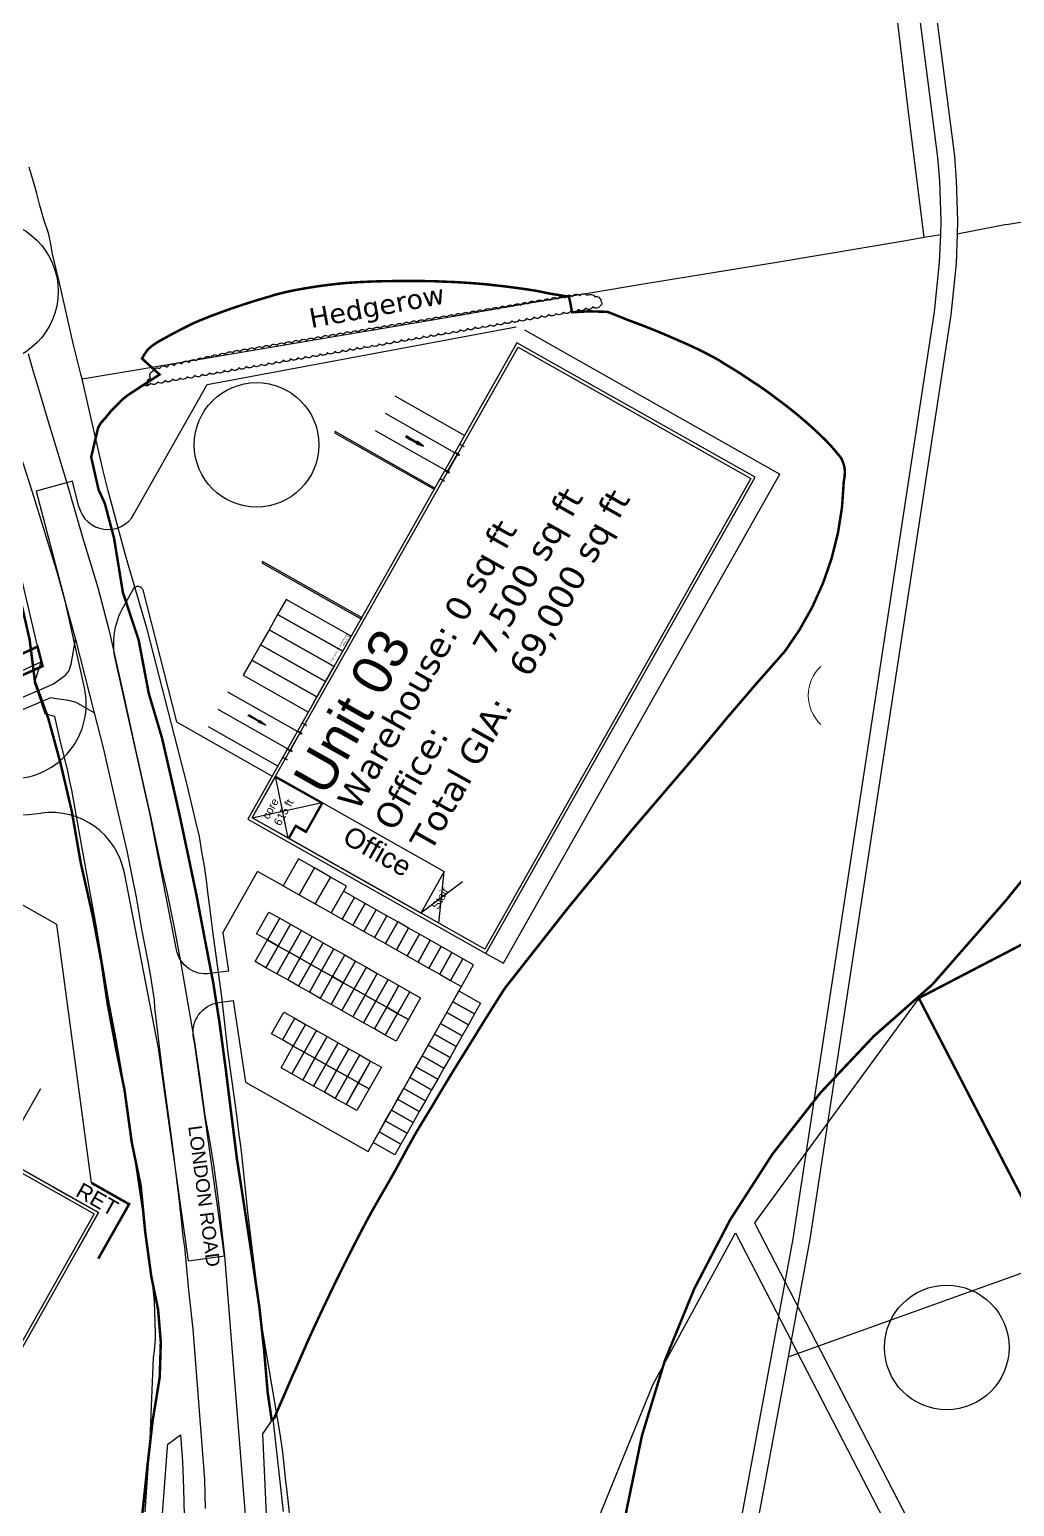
# Model space of a CAD drawing. Header units: millimetres. Extents: x 111502 to 977541, y 8702 to 1044108.
# Drawn here: x 489180 to 489377.7, y 241149.1 to 241445.6 of the extents above; entities that cross this region are included whole.
import ezdxf

# ---------------------------------------------------------------- set-up
doc = ezdxf.new("R2010")
doc.units = ezdxf.units.MM
doc.header["$LTSCALE"] = 0.25
doc.linetypes.add('DASHED2', pattern=[9.525, 6.35, -3.175])
for name, color, linetype in [('E HVSS As Laid HV', 10, 'Continuous'), ('Proposed Employment Area - 11-089-MP013-01a$0$A-Cldg-Panl-P', 7, 'Continuous'), ('Proposed Employment Area - 11-089-MP013-01a$0$A-Door-Extn-P', 7, 'Continuous'), ('Proposed Employment Area - 11-089-MP013-01a$0$DOCK', 7, 'Continuous'), ('Proposed Employment Area - 11-089-MP013-01a$0$LINE50', 7, 'Continuous'), ('Proposed Employment Area - 11-089-MP013-01a$0$STEEL', 7, 'Continuous'), ('X HVSS Site Background', 8, 'Continuous'), ('X HVSS Site Outline', 210, 'Continuous')]:
    doc.layers.add(name, color=color, linetype=linetype)
doc.styles.add('OS Master Map$1$Standard', font='txt')
doc.styles.add('Proposed Employment Area - 11-089-MP013-01a$0$1250T25R', font='arial.ttf', dxfattribs={"height": 3125})
doc.styles.add('Proposed Employment Area - 11-089-MP013-01a$0$1250T35R', font='verdana.ttf', dxfattribs={"height": 4375})
doc.styles.add('Proposed Employment Area - 11-089-MP013-01a$0$1250T50R', font='arial.ttf', dxfattribs={"height": 6250})
doc.styles.add('Proposed Employment Area - 11-089-MP013-01a$0$Standard', font='txt')

# ---------------------------------------------------------------- blocks, each defined once
blk = doc.blocks.new('Proposed Commercial Boundary - 09.02.22')
at = {"layer": 'X HVSS Site Outline', "const_width": 500}
blk.add_lwpolyline([(489177917, 241332336), (489180026, 241323063), (489181090, 241314677), (489183750, 241307341), (489186217, 241298305), (489188470, 241288702), (489190290, 241278228), (489192722, 241267489), (489194458, 241258289), (489195677, 241249996), (489197289, 241241377), (489199052, 241232791), (489200524, 241222156), (489202315, 241213494), (489203221, 241204165), (489204439, 241195278), (489205797, 241188682), (489206349, 241182126), (489206132, 241175014), (489204707, 241166276), (489203656, 241157134), (489202619, 241147378)], dxfattribs=at)
blk.add_lwpolyline([(489384220, 241282744, -0.0576049), (489375952, 241270743), (489361208, 241253874, 0.2099208), (489297996, 241132483)], format="xyb", dxfattribs=at)
blk.add_lwpolyline([(489228594, 241166517), (489229080, 241166750), (489229421, 241167548), (489229840, 241168525), (489230261, 241169500), (489230686, 241170474), (489231108, 241171439), (489231522, 241172392), (489231932, 241173357), (489232351, 241174335), (489232790, 241175352), (489233242, 241176313), (489235337, 241181108), (489235764, 241182097), (489236214, 241183087), (489236656, 241184055), (489237101, 241185022), (489237548, 241185987), (489237997, 241186951), (489238450, 241187915), (489238904, 241188876), (489239144, 241189380), (489239362, 241189839), (489239815, 241190785), (489240266, 241191742), (489240731, 241192709), (489241195, 241193668), (489241661, 241194625), (489242130, 241195581), (489242601, 241196535), (489243075, 241197489), (489243552, 241198441), (489244031, 241199392), (489244513, 241200342), (489244997, 241201290), (489245484, 241202237), (489245973, 241203183), (489246465, 241204127), (489246960, 241205071), (489247457, 241206013), (489247961, 241206962), (489248483, 241207924), (489249016, 241208869), (489249541, 241209795), (489250069, 241210720), (489250599, 241211643), (489251132, 241212565), (489251667, 241213486), (489252188, 241214377), (489253711, 241217096), (489254201, 241218008), (489254707, 241218944), (489254758, 241219039), (489254809, 241219132), (489254860, 241219226), (489254911, 241219320), (489254962, 241219413), (489255013, 241219507), (489255064, 241219600), (489255115, 241219694), (489255166, 241219787), (489255217, 241219881), (489255268, 241219974), (489255319, 241220068), (489255370, 241220161), (489255421, 241220255), (489255472, 241220348), (489255523, 241220442), (489255575, 241220535), (489255626, 241220629), (489255677, 241220722), (489255728, 241220816), (489255780, 241220909), (489255831, 241221002), (489255882, 241221096), (489255934, 241221189), (489255985, 241221282), (489256037, 241221376), (489256088, 241221469), (489256140, 241221562), (489256191, 241221656), (489256243, 241221749), (489256294, 241221842), (489256346, 241221935), (489256397, 241222029), (489256449, 241222122), (489256501, 241222215), (489256552, 241222308), (489256604, 241222401), (489256656, 241222494), (489256708, 241222588), (489256759, 241222681), (489256811, 241222774), (489256863, 241222867), (489256915, 241222960), (489256967, 241223053), (489257019, 241223146), (489257071, 241223239), (489257123, 241223332), (489257175, 241223425), (489257227, 241223518), (489257279, 241223611), (489257331, 241223704), (489257383, 241223797), (489257450, 241223918), (489257525, 241224045), (489257585, 241224144), (489257639, 241224236), (489257694, 241224327), (489257749, 241224419), (489257803, 241224510), (489257858, 241224601), (489257913, 241224693), (489257968, 241224784), (489258023, 241224875), (489258077, 241224967), (489258132, 241225058), (489258187, 241225149), (489258242, 241225240), (489258297, 241225332), (489258352, 241225423), (489258407, 241225514), (489258462, 241225605), (489258517, 241225697), (489258572, 241225788), (489258627, 241225879), (489258682, 241225970), (489258738, 241226061), (489258793, 241226152), (489258848, 241226243), (489258903, 241226334), (489258958, 241226425), (489259014, 241226517), (489259069, 241226608), (489259124, 241226699), (489259180, 241226790), (489259235, 241226881), (489259290, 241226972), (489259346, 241227063), (489259401, 241227154), (489259457, 241227244), (489259512, 241227335), (489259568, 241227426), (489259623, 241227517), (489259679, 241227608), (489259734, 241227699), (489259790, 241227790), (489259845, 241227881), (489259901, 241227971), (489259957, 241228062), (489260012, 241228153), (489260068, 241228244), (489260124, 241228335), (489260180, 241228425), (489260228, 241228504), (489261248, 241230201), (489261295, 241230280), (489261349, 241230371), (489261403, 241230463), (489261457, 241230555), (489261511, 241230647), (489261565, 241230738), (489261620, 241230830), (489261674, 241230922), (489261728, 241231014), (489261782, 241231105), (489261837, 241231197), (489261891, 241231289), (489261945, 241231380), (489262000, 241231472), (489262054, 241231564), (489262109, 241231655), (489262163, 241231747), (489262217, 241231838), (489262272, 241231930), (489262326, 241232021), (489262381, 241232113), (489262435, 241232204), (489262490, 241232296), (489262545, 241232387), (489262599, 241232479), (489262654, 241232570), (489262709, 241232662), (489262763, 241232753), (489262818, 241232845), (489262873, 241232936), (489262928, 241233028), (489262982, 241233119), (489263037, 241233210), (489263092, 241233302), (489263147, 241233393), (489263202, 241233484), (489263257, 241233576), (489263312, 241233667), (489263367, 241233758), (489263422, 241233849), (489263477, 241233941), (489263532, 241234032), (489263587, 241234123), (489263642, 241234214), (489263697, 241234306), (489263752, 241234397), (489263807, 241234488), (489263862, 241234579), (489263918, 241234670), (489263973, 241234761), (489264028, 241234852), (489264083, 241234944), (489264139, 241235035), (489264194, 241235126), (489264249, 241235217), (489264305, 241235308), (489264360, 241235399), (489264416, 241235490), (489264471, 241235581), (489264526, 241235672), (489264582, 241235763), (489264637, 241235854), (489264693, 241235945), (489264749, 241236036), (489264804, 241236126), (489264860, 241236217), (489264915, 241236308), (489264971, 241236399), (489265027, 241236490), (489265082, 241236581), (489265138, 241236672), (489265194, 241236762), (489265250, 241236853), (489265306, 241236944), (489265361, 241237035), (489265417, 241237126), (489265473, 241237216), (489265529, 241237307), (489265585, 241237398), (489265641, 241237488), (489265697, 241237579), (489265753, 241237670), (489265809, 241237760), (489265865, 241237851), (489265921, 241237942), (489265977, 241238032), (489266033, 241238123), (489266089, 241238213), (489266145, 241238304), (489266202, 241238395), (489266258, 241238485), (489266314, 241238576), (489266370, 241238666), (489266427, 241238757), (489266483, 241238847), (489266539, 241238938), (489266596, 241239028), (489266652, 241239118), (489266708, 241239209), (489266765, 241239299), (489266821, 241239390), (489266878, 241239480), (489266934, 241239570), (489266991, 241239661), (489267047, 241239751), (489267104, 241239841), (489267160, 241239932), (489267217, 241240022), (489267271, 241240108), (489267767, 241240905), (489267819, 241240989), (489267874, 241241080), (489267930, 241241170), (489267986, 241241261), (489268042, 241241351), (489268098, 241241442), (489268154, 241241533), (489268210, 241241623), (489268266, 241241714), (489268322, 241241804), (489268378, 241241895), (489268434, 241241985), (489268490, 241242076), (489268546, 241242166), (489268602, 241242257), (489268658, 241242347), (489268714, 241242438), (489268770, 241242528), (489268826, 241242619), (489268882, 241242709), (489268936, 241242795), (489269319, 241243416), (489269371, 241243502), (489269427, 241243593), (489269482, 241243684), (489269538, 241243775), (489269594, 241243866), (489269649, 241243956), (489269705, 241244047), (489269761, 241244138), (489269816, 241244229), (489269872, 241244319), (489269928, 241244410), (489269984, 241244501), (489270039, 241244592), (489270095, 241244682), (489270151, 241244773), (489270207, 241244864), (489270263, 241244954), (489270319, 241245045), (489270375, 241245136), (489270430, 241245226), (489270486, 241245317), (489270542, 241245407), (489270598, 241245498), (489270654, 241245589), (489270710, 241245679), (489270766, 241245770), (489270822, 241245860), (489270879, 241245951), (489270935, 241246041), (489270991, 241246132), (489271047, 241246222), (489271103, 241246313), (489271159, 241246403), (489271215, 241246494), (489271272, 241246584), (489271328, 241246675), (489271384, 241246765), (489271440, 241246855), (489271497, 241246946), (489271553, 241247036), (489271609, 241247127), (489271666, 241247217), (489271722, 241247307), (489271778, 241247398), (489271835, 241247488), (489271891, 241247578), (489271948, 241247669), (489272004, 241247759), (489272061, 241247849), (489272117, 241247940), (489272174, 241248030), (489272230, 241248120), (489272287, 241248210), (489272343, 241248301), (489272400, 241248391), (489272456, 241248481), (489272513, 241248571), (489272570, 241248661), (489272626, 241248752), (489272683, 241248842), (489272740, 241248932), (489272797, 241249022), (489272853, 241249112), (489272910, 241249202), (489272967, 241249293), (489273024, 241249383), (489273080, 241249473), (489273137, 241249563), (489273194, 241249653), (489273251, 241249743), (489273308, 241249833), (489273365, 241249923), (489273422, 241250013), (489273479, 241250103), (489273536, 241250193), (489273593, 241250283), (489273650, 241250373), (489273707, 241250463), (489275368, 241253083, -0.0154674), (489314325, 241300585, -0.0105234), (489331594, 241320760, 0.1559373), (489343423, 241354877), (489343601, 241355922), (489343601, 241355922), (489343626, 241357015), (489343590, 241357364), (489343540, 241357686), (489343442, 241358129), (489343338, 241358492), (489342990, 241359352), (489342898, 241359532), (489342368, 241360188), (489341830, 241360840), (489341285, 241361488), (489340868, 241361975), (489340787, 241362069), (489340255, 241362619), (489339668, 241363211), (489339075, 241363797), (489338476, 241364375), (489337868, 241364949), (489337253, 241365517), (489336632, 241366080), (489336005, 241366636), (489335372, 241367186), (489334733, 241367730), (489334089, 241368268), (489333439, 241368799), (489332783, 241369323), (489332122, 241369842), (489331453, 241370356), (489331146, 241370587), (489330782, 241370860), (489330649, 241370958), (489330425, 241371124), (489330351, 241371178), (489330084, 241371373), (489329374, 241371909), (489328692, 241372420), (489328011, 241372918), (489327335, 241373403), (489326655, 241373871), (489325959, 241374337), (489325238, 241374809), (489324487, 241375302), (489323757, 241375796), (489323051, 241376263), (489322341, 241376722), (489321625, 241377173), (489320905, 241377617), (489320170, 241378059), (489319356, 241378545), (489318628, 241379029), (489317983, 241379408), (489317266, 241379798), (489316516, 241380196), (489315760, 241380587), (489315000, 241380973), (489314238, 241381350), (489313473, 241381718), (489312704, 241382079), (489311931, 241382432), (489311155, 241382777), (489310371, 241383115), (489309984, 241383279), (489309545, 241383466), (489308729, 241383826), (489307937, 241384170), (489307143, 241384509), (489306346, 241384843), (489305547, 241385172), (489304745, 241385496), (489303941, 241385815), (489303135, 241386128), (489302326, 241386437), (489301514, 241386741), (489300685, 241387047), (489299800, 241387377), (489298938, 241387733), (489298131, 241388060), (489297321, 241388382), (489296505, 241388701), (489296395, 241388743), (489296062, 241388870), (489295668, 241388909), (489294864, 241388935), (489293966, 241388962), (489293070, 241388987), (489292294, 241389008), (489288890, 241388824), (489288293, 241391914), (489287804, 241392002), (489286939, 241392152), (489286074, 241392297), (489285193, 241392440), (489284237, 241392598), (489283303, 241392797), (489282450, 241392973), (489281639, 241393131), (489280816, 241393262), (489279946, 241393394), (489279192, 241393505), (489279081, 241393521), (489278206, 241393644), (489277335, 241393762), (489276463, 241393875), (489275590, 241393983), (489274716, 241394086), (489273842, 241394184), (489272933, 241394281), (489272061, 241394389), (489271224, 241394467), (489270350, 241394542), (489269472, 241394612), (489268594, 241394678), (489267715, 241394738), (489266836, 241394794), (489265956, 241394845), (489265076, 241394891), (489264219, 241394931), (489263317, 241394954), (489262390, 241395000), (489261532, 241395038), (489260674, 241395058), (489259792, 241395073), (489258906, 241395083), (489258007, 241395091), (489257111, 241395102), (489256229, 241395107), (489255346, 241395107), (489254463, 241395102), (489253579, 241395091), (489252675, 241395076), (489251778, 241395067), (489250901, 241395049), (489250015, 241395026), (489249130, 241394998), (489248246, 241394965), (489247361, 241394927), (489246473, 241394883), (489246266, 241394872), (489245601, 241394834), (489244702, 241394776), (489243838, 241394724), (489243000, 241394647), (489242124, 241394559), (489241245, 241394464), (489240372, 241394363), (489239502, 241394255), (489238632, 241394138), (489237764, 241394014), (489236897, 241393881), (489236032, 241393741), (489235160, 241393591), (489234286, 241393437), (489233422, 241393278), (489232579, 241393114), (489231753, 241392935), (489230912, 241392737), (489230060, 241392528), (489229248, 241392320), (489229210, 241392310), (489229099, 241392281), (489228272, 241391996), (489227423, 241391760), (489227066, 241391658), (489226587, 241391519), (489225844, 241391298), (489225749, 241391269), (489225199, 241391101), (489225121, 241391076), (489224908, 241391010), (489224647, 241390928), (489224073, 241390744), (489223228, 241390467), (489222574, 241390251), (489222406, 241390197), (489221775, 241389991), (489221147, 241389780), (489220520, 241389565), (489219895, 241389345), (489219271, 241389121), (489218644, 241388889), (489218553, 241388856), (489217989, 241388648), (489217349, 241388414), (489216722, 241388178), (489216094, 241387938), (489215465, 241387692), (489214836, 241387440), (489214208, 241387184), (489213589, 241386924), (489212992, 241386663), (489212457, 241386414), (489211857, 241386092), (489211173, 241385756), (489210544, 241385442), (489210412, 241385375), (489210304, 241385320), (489209924, 241385125), (489209309, 241384805), (489209300, 241384800), (489208664, 241384462), (489208208, 241384214), (489208158, 241384187), (489208038, 241384122), (489207538, 241383845), (489207486, 241383816), (489207400, 241383768), (489207359, 241383745), (489207136, 241383620), (489206975, 241383532), (489206705, 241383385), (489206465, 241383255), (489206232, 241383127), (489206058, 241383032), (489206052, 241383028), (489205932, 241382961), (489205817, 241382895), (489205671, 241382808), (489205546, 241382731), (489205034, 241382393), (489204542, 241382026), (489204068, 241381630), (489203840, 241381422), (489203831, 241381414), (489203814, 241381397), (489203782, 241381366), (489203512, 241381017), (489203155, 241380504), (489202839, 241379997), (489202578, 241379524), (489206104, 241376313), (489202809, 241374191), (489201164, 241373114), (489201099, 241373072), (489199683, 241372151), (489198549, 241371223), (489197451, 241370098), (489196344, 241368982), (489195399, 241367804), (489195364, 241367764), (489195267, 241367652), (489194429, 241366722), (489194287, 241366573), (489193760, 241365596), (489192372, 241359758), (489193852, 241353216), (489195112, 241350449), (489196962, 241343479), (489198741, 241332554), (489201899, 241323034), (489203925, 241312347), (489206604, 241303297), (489208518, 241294940), (489210025, 241288303), (489211719, 241280346), (489213522, 241271748), (489215200, 241262864), (489216885, 241254132), (489218100, 241246403), (489219387, 241236856), (489220366, 241228920), (489221625, 241218885), (489223019, 241209854), (489224671, 241199027), (489226125, 241189128), (489227087, 241180424), (489227788, 241172011)], format="xyb", close=True, dxfattribs=at)
blk.add_lwpolyline([(489134320, 241296202), (489139943, 241286648), (489121946, 241278217), (489114211, 241290917), (489132510, 241299276), (489135400, 241300600), (489167900, 241315300), (489181600, 241321700), (489182631, 241317774)], close=True, dxfattribs=at)
blk = doc.blocks.new('Proposed Employment Area - 11-089-MP013-01a$0$guide')
for p, q in [((32, 0), (40, -2)), ((46, 0), (46, -1)), ((64, 0), (64, -3)), ((32, -2), (40, -4)), ((52, -4), (52, -8)), ((53, -4), (53, -7)), ((54, -4), (54, -6)), ((62, -1), (62, -7)), ((64, -3), (67, -3)), ((64, -5), (64, -8)), ((64, -5), (66, -5)), ((82, -19), (66, -5)), ((83, -18), (67, -3))]:
    blk.add_line(p, q)
for centre, radius, start, end in [((60, -4), 2.25, 270, 90), ((60, -4), 0.25, 270, 90), ((83, -18), 0.75, 230.0165, 50.0165)]:
    blk.add_arc(centre, radius, start, end)
at = {"layer": 'Proposed Employment Area - 11-089-MP013-01a$0$A-Cldg-Panl-P'}
blk.add_line((69, -2), (69, -2), dxfattribs=at)
at = {"layer": 'Proposed Employment Area - 11-089-MP013-01a$0$A-Door-Extn-P'}
blk.add_line((-68, -96), (105, -96), dxfattribs=at)
at = {"layer": 'Proposed Employment Area - 11-089-MP013-01a$0$LINE50'}
blk.add_line((22, -78), (22, -76), dxfattribs=at)
at = {"layer": 'Proposed Employment Area - 11-089-MP013-01a$0$STEEL'}
for p, q in [((0, 0), (32, 0)), ((0, -76), (0, 0)), ((46, 0), (64, 0)), ((-2, -40), (0, -40)), ((-2, -77), (-2, -40)), ((-2, -77), (0, -79)), ((0, -75), (2, -75)), ((0, -76), (2, -78)), ((0, -100), (0, -79)), ((0, -100), (2, -100)), ((2, -2), (32, -2)), ((2, -75), (2, -2)), ((2, -101), (2, -78)), ((2, -101), (9, -113)), ((4, -76), (22, -76)), ((4, -100), (4, -80)), ((4, -100), (11, -112)), ((6, -78), (22, -78)), ((20, -107), (18, -112)), ((22, -108), (19, -113)), ((20, -107), (22, -108)), ((40, -2), (60, -2)), ((40, -4), (60, -4)), ((46, -1), (62, -1)), ((52, -4), (53, -4)), ((52, -8), (64, -8)), ((53, -7), (62, -7)), ((54, -4), (60, -4)), ((54, -6), (60, -6))]:
    blk.add_line(p, q, dxfattribs=at)
for centre, radius, start, end in [((4, -78), 2, 90, 180), ((6, -80), 2, 90, 180), ((14, -110), 6, 210, 330), ((14, -110), 4, 210, 330)]:
    blk.add_arc(centre, radius, start, end, dxfattribs=at)
blk = doc.blocks.new('Proposed Employment Area - 11-089-MP013-01a$0$BOLLARD')
at = {"layer": 'Proposed Employment Area - 11-089-MP013-01a$0$DOCK'}
blk.add_lwpolyline([(-100, -100), (-100, 100), (100, 100), (100, -100)], close=True, dxfattribs=at)
for centre, radius in [((-75, 75), 10), ((0, 0), 75), ((75, 75), 10), ((-75, -75), 10), ((75, -75), 10)]:
    blk.add_circle(centre, radius, dxfattribs=at)
blk = doc.blocks.new('commercial background')
at = {"layer": 'X HVSS Site Background'}
for points in [[(742.8, 892.81), (744.93, 891.71), (744.84, 891.55), (746.35, 890.98), (745.08, 891.98), (744.99, 891.82), (742.95, 893.08)], [(711.33, 837.11), (713.37, 835.85), (713.47, 836.02), (714.74, 835.01), (713.22, 835.58), (713.31, 835.75), (711.18, 836.85)]]:
    blk.add_hatch(color=256, dxfattribs=at).paths.add_polyline_path(points)
for p, q in [((702.99, 903.39), (765, 914.94)), ((766.62, 914.38), (817.89, 885.41)), ((688.26, 877.33), (702.99, 903.39)), ((754.64, 893.17), (740.71, 901.04)), ((752.67, 889.68), (738.74, 897.55)), ((750.7, 886.2), (736.77, 894.07)), ((752.8, 889.61), (752.67, 889.68)), ((753.19, 889.47), (752.81, 889.61)), ((753.02, 889.57), (752.83, 889.68)), ((753.15, 889.41), (752.84, 889.67)), ((675.91, 883.97), (668.64, 881.96)), ((677.22, 878.81), (675.91, 883.97)), ((750.83, 886.13), (750.71, 886.2)), ((750.98, 885.96), (750.79, 886.06)), ((751.19, 885.93), (750.8, 886.06)), ((751.15, 885.87), (750.84, 886.12)), ((762.41, 787.2), (817.89, 885.41)), ((668.64, 881.96), (674.64, 859.05)), ((678.33, 842.52), (674.64, 859.05)), ((721.07, 833.75), (707.14, 841.62)), ((719.11, 830.27), (705.17, 838.14)), ((696.79, 835.65), (716.01, 824.79)), ((717.14, 826.79), (703.21, 834.66)), ((721.2, 833.68), (721.07, 833.75)), ((721.59, 833.54), (721.21, 833.67)), ((721.42, 833.64), (721.24, 833.75)), ((721.56, 833.48), (721.24, 833.74)), ((719.23, 830.2), (719.11, 830.27)), ((719.55, 829.93), (719.24, 830.19)), ((719.38, 830.03), (719.19, 830.13)), ((719.59, 830), (719.21, 830.13)), ((719.23, 812.32), (716.71, 824.73)), ((712.01, 816.4), (726.03, 819.47)), ((672.8, 795), (649.58, 808.16)), ((693.21, 770.17), (686.35, 805.35)), ((706.09, 793.33), (713.08, 805.65)), ((718.21, 802.76), (713.08, 805.65)), ((754.18, 803.55), (745.84, 797.29)), ((749.48, 795.23), (750.54, 805.61)), ((679.76, 743.11), (672.8, 795)), ((706.09, 793.33), (707.27, 785.65)), ((758.92, 789.17), (762.41, 787.2)), ((593.93, 786.43), (679.61, 738.04)), ((750.28, 784.63), (751.81, 783.76)), ((735.3, 749.45), (753.99, 782.53)), ((845.79, 780.21), (812.82, 735.1)), ((845.79, 780.21), (908.28, 659.38)), ((708.17, 779.72), (710.68, 763.36)), ((699.19, 727.46), (693.21, 770.17)), ((661.69, 748.16), (669.56, 762.09)), ((710.68, 763.36), (735.3, 749.45)), ((812.82, 735.1), (860.72, 642.5)), ((699.19, 727.46), (706.41, 728.47))]:
    blk.add_line(p, q, dxfattribs=at)
at = {"layer": 'X HVSS Site Background', "flags": 128}
blk.add_lwpolyline([(691.14, 903.26, -0.520567), (691.62, 904.69, -0.520567), (692.1, 906.11, -0.520567), (693.44, 906.57, -0.520567), (694.91, 906.88, -0.520567), (696.38, 907.2, -0.520567), (697.85, 907.51, -0.520567), (699.32, 907.83, -0.520567), (700.78, 908.14, -0.520567), (702.25, 908.46, -0.520567), (703.72, 908.77, -0.520567), (705.19, 909.09, -0.520567), (706.66, 909.4, -0.520567), (708.13, 909.72, -0.520567), (709.61, 909.97, -0.520567), (711.09, 910.22, -0.520567), (712.57, 910.47, -0.520567), (714.05, 910.71, -0.520567), (715.53, 910.96, -0.520567), (717.02, 911.2, -0.520567), (718.5, 911.45, -0.520567), (719.98, 911.7, -0.520567), (721.46, 911.94, -0.520567), (722.94, 912.19, -0.520567), (724.42, 912.43, -0.520567), (725.91, 912.68, -0.520567), (727.39, 912.93, -0.520567), (728.87, 913.17, -0.520567), (730.35, 913.42, -0.520567), (731.83, 913.67, -0.520567), (733.31, 913.91, -0.520567), (734.8, 914.16, -0.520567), (736.28, 914.4, -0.520567), (737.76, 914.65, -0.520567), (739.24, 914.9, -0.520567), (740.72, 915.14, -0.520567), (742.2, 915.39, -0.520567), (743.69, 915.63, -0.520567), (745.17, 915.88, -0.520567), (746.65, 916.13, -0.520567), (748.13, 916.37, -0.520567), (749.61, 916.62, -0.520567), (751.09, 916.87, -0.520567), (752.58, 917.11, -0.520567), (754.06, 917.36, -0.520567), (755.54, 917.6, -0.520567), (757.02, 917.85, -0.520567), (758.5, 918.1, -0.520567), (759.99, 918.34, -0.520567), (761.47, 918.59, -0.520567), (762.95, 918.83, -0.520567), (764.43, 919.08, -0.520567), (765.91, 919.33, -0.520567), (767.39, 919.57, -0.520567), (768.88, 919.82, -0.520567), (770.36, 920.06, -0.520567), (771.84, 920.31, -0.520567), (773.32, 920.56, -0.520567), (774.8, 920.8, -0.520567), (776.28, 921.05, -0.520567), (777.77, 921.21, -0.520567), (779.28, 921.22, -0.520567), (780.74, 920.97, -0.520567), (781.97, 920.16, -0.520567), (781.87, 919.2, -0.520567), (780.38, 918.95, -0.520567), (778.9, 918.69, -0.520567), (777.42, 918.44, -0.520567), (775.94, 918.18, -0.520567), (774.46, 917.93, -0.520567), (772.98, 917.67, -0.520567), (771.5, 917.42, -0.520567), (770.02, 917.17, -0.520567), (768.54, 916.91, -0.520567), (767.06, 916.66, -0.520567), (765.58, 916.4, -0.520567), (764.1, 916.15, -0.520567), (762.62, 915.89, -0.520567), (761.14, 915.64, -0.520567), (759.66, 915.38, -0.520567), (758.18, 915.13, -0.520567), (756.7, 914.87, -0.520567), (755.22, 914.62, -0.520567), (753.74, 914.36, -0.520567), (752.26, 914.11, -0.520567), (750.78, 913.85, -0.520567), (749.3, 913.6, -0.520567), (747.82, 913.34, -0.520567), (746.34, 913.09, -0.520567), (744.86, 912.84, -0.520567), (743.38, 912.58, -0.520567), (741.9, 912.33, -0.520567), (740.42, 912.07, -0.520567), (738.94, 911.82, -0.520567), (737.46, 911.56, -0.520567), (735.98, 911.31, -0.520567), (734.5, 911.05, -0.520567), (733.02, 910.8, -0.520567), (731.54, 910.54, -0.520567), (730.06, 910.29, -0.520567), (728.58, 910.03, -0.520567), (727.1, 909.78, -0.520567), (725.62, 909.52, -0.520567), (724.14, 909.27, -0.520567), (722.65, 909.01, -0.520567), (721.17, 908.76, -0.520567), (719.69, 908.51, -0.520567), (718.21, 908.25, -0.520567), (716.73, 908, -0.520567), (715.25, 907.74, -0.520567), (713.77, 907.49, -0.520567), (712.29, 907.23, -0.520567), (710.81, 906.98, -0.520567), (709.33, 906.72, -0.520567), (707.85, 906.47, -0.520567), (706.37, 906.21, -0.520567), (704.89, 905.96, -0.520567), (703.41, 905.7, -0.520567), (701.93, 905.45, -0.520567), (700.45, 905.19, -0.520567), (698.97, 904.94, -0.520567), (697.49, 904.69, -0.520567), (696.01, 904.43, -0.520567), (694.53, 904.18, -0.520567), (693.05, 903.92, -0.520567), (691.57, 903.66, -0.520567), (690.09, 903.4, -0.520567), (690.16, 903.27, -0.520567)], format="xyb", close=True, dxfattribs=at)
at = {"layer": 'X HVSS Site Background'}
for points in [[(758.92, 789.17), (812.93, 884.77), (765.14, 911.76), (711.14, 816.16)], [(716.71, 824.73), (765.39, 910.89), (812.06, 884.53), (758.68, 790.03), (719.39, 812.23), (720.75, 814.64), (722.82, 813.47), (726.16, 819.39)], [(748.68, 882.61), (728.65, 893.93), (728.5, 893.67), (748.53, 882.35)], [(742.8, 892.81), (744.93, 891.71), (744.84, 891.55), (746.35, 890.98), (745.08, 891.98), (744.99, 891.82), (742.95, 893.08)], [(753.26, 889.46), (751.2, 885.81), (751.16, 885.83), (753.22, 889.48)], [(753.19, 889.47), (753.15, 889.41), (752.81, 889.61), (752.84, 889.67)], [(751.15, 885.87), (751.19, 885.93), (750.84, 886.12), (750.8, 886.06)], [(734.1, 856.54), (714.08, 867.85), (713.93, 867.59), (733.96, 856.28)], [(731.88, 852.88), (718.82, 860.26), (717.1, 857.21), (730.16, 849.83)], [(730.16, 849.83), (717.1, 857.21), (715.38, 854.16), (728.44, 846.79)], [(728.44, 846.79), (715.38, 854.16), (713.66, 851.12), (726.72, 843.74)], [(726.72, 843.74), (713.66, 851.12), (711.93, 848.07), (724.99, 840.69)], [(724.99, 840.69), (711.93, 848.07), (710.21, 845.02), (723.27, 837.64)], [(711.33, 837.11), (713.37, 835.85), (713.47, 836.02), (714.74, 835.01), (713.22, 835.58), (713.31, 835.75), (711.18, 836.85)], [(719.6, 829.88), (721.66, 833.53), (721.63, 833.55), (719.56, 829.9)], [(721.59, 833.54), (721.56, 833.48), (721.21, 833.67), (721.24, 833.74)], [(719.55, 829.93), (719.59, 830), (719.24, 830.19), (719.21, 830.13)], [(745.84, 797.29), (712.01, 816.4), (716.71, 824.73), (750.54, 805.62)], [(712.01, 816.4), (716.71, 824.73), (726.16, 819.39), (722.82, 813.47), (720.75, 814.64), (719.39, 812.23)], [(712.01, 816.4), (716.62, 824.56), (725.9, 819.32), (722.74, 813.73), (720.67, 814.9), (719.22, 812.33)], [(718.21, 802.76), (721.43, 800.94), (724.48, 806.34), (721.26, 808.16)], [(721.43, 800.94), (724.65, 799.12), (727.7, 804.52), (724.48, 806.34)], [(724.65, 799.12), (727.87, 797.3), (730.92, 802.7), (727.7, 804.52)], [(732.51, 800.43), (730.33, 801.66), (727.87, 797.3), (730.05, 796.07)], [(734.69, 799.19), (732.51, 800.42), (730.05, 796.07), (732.23, 794.84)], [(736.86, 797.96), (734.69, 799.19), (732.23, 794.84), (734.4, 793.61)], [(739.04, 796.73), (736.86, 797.96), (734.4, 793.6), (736.58, 792.38)], [(715.06, 791.89), (712.88, 793.12), (715.34, 797.48), (717.52, 796.25)], [(717.23, 790.67), (715.06, 791.89), (717.52, 796.25), (719.69, 795.02)], [(719.41, 789.44), (717.23, 790.67), (719.69, 795.02), (721.87, 793.79)], [(741.21, 795.5), (739.03, 796.73), (736.57, 792.37), (738.75, 791.14)], [(743.39, 794.27), (741.21, 795.5), (738.75, 791.14), (740.93, 789.91)], [(714.77, 786.31), (712.6, 787.54), (715.06, 791.89), (717.23, 790.67)], [(721.59, 788.21), (719.41, 789.44), (721.87, 793.79), (724.05, 792.56)], [(723.76, 786.98), (721.59, 788.21), (724.05, 792.56), (726.22, 791.33)], [(745.56, 793.04), (743.39, 794.27), (740.93, 789.91), (743.1, 788.68)], [(747.74, 791.81), (745.56, 793.04), (743.1, 788.68), (745.28, 787.45)], [(749.92, 790.58), (747.74, 791.81), (745.28, 787.45), (747.46, 786.22)], [(716.95, 785.08), (714.77, 786.31), (717.23, 790.67), (719.41, 789.44)], [(719.13, 783.85), (716.95, 785.08), (719.41, 789.44), (721.59, 788.21)], [(725.94, 785.75), (723.76, 786.98), (726.22, 791.33), (728.4, 790.1)], [(728.12, 784.52), (725.94, 785.75), (728.4, 790.1), (730.58, 788.87)], [(730.29, 783.29), (728.12, 784.52), (730.58, 788.87), (732.75, 787.64)], [(752.09, 789.35), (749.92, 790.58), (747.46, 786.22), (749.63, 784.99)], [(754.27, 788.11), (752.09, 789.34), (749.63, 784.99), (751.81, 783.76)], [(566.98, 738.61), (654.17, 689.37), (681.17, 737.16), (593.98, 786.4)], [(721.3, 782.62), (719.13, 783.85), (721.59, 788.21), (723.76, 786.98)], [(723.48, 781.39), (721.3, 782.62), (723.76, 786.98), (725.94, 785.75)], [(725.66, 780.16), (723.48, 781.39), (725.94, 785.75), (728.12, 784.52)], [(732.47, 782.06), (730.29, 783.29), (732.75, 787.64), (734.93, 786.41)], [(734.65, 780.83), (732.47, 782.06), (734.93, 786.41), (737.11, 785.18)], [(756.44, 786.88), (754.27, 788.11), (751.81, 783.76), (753.99, 782.53)], [(727.83, 778.93), (725.66, 780.16), (728.12, 784.52), (730.29, 783.29)], [(730.01, 777.7), (727.83, 778.93), (730.29, 783.29), (732.47, 782.06)], [(736.82, 779.6), (734.65, 780.83), (737.11, 785.18), (739.28, 783.95)], [(739, 778.37), (736.82, 779.6), (739.28, 783.95), (741.46, 782.72)], [(741.18, 777.14), (739, 778.37), (741.46, 782.72), (743.63, 781.49)], [(602.55, 780.83), (680.3, 736.91), (653.93, 690.24), (567.85, 738.86), (590.05, 778.15), (592.46, 776.79), (591.29, 774.72), (597.21, 771.38)], [(732.19, 776.47), (730.01, 777.7), (732.47, 782.06), (734.65, 780.83)], [(734.36, 775.24), (732.19, 776.47), (734.65, 780.83), (736.82, 779.6)], [(743.35, 775.9), (741.17, 777.13), (743.63, 781.49), (745.81, 780.26)], [(752.27, 779.49), (753.49, 781.66), (757.85, 779.2), (756.62, 777.03)], [(718.07, 771.82), (715.89, 773.05), (718.35, 777.4), (720.53, 776.17)], [(736.54, 774.02), (734.36, 775.24), (736.82, 779.6), (739, 778.37)], [(738.72, 772.78), (736.54, 774.01), (739, 778.37), (741.18, 777.14)], [(740.89, 771.55), (738.71, 772.78), (741.17, 777.13), (743.35, 775.9)], [(749.81, 775.13), (751.04, 777.31), (755.39, 774.85), (754.16, 772.67)], [(751.04, 777.31), (752.27, 779.49), (756.62, 777.03), (755.39, 774.85)], [(720.25, 770.59), (718.07, 771.82), (720.53, 776.17), (722.71, 774.94)], [(722.42, 769.36), (720.25, 770.59), (722.71, 774.94), (724.88, 773.71)], [(748.58, 772.96), (749.81, 775.13), (754.16, 772.67), (752.93, 770.5)], [(724.6, 768.13), (722.42, 769.36), (724.88, 773.71), (727.06, 772.48)], [(726.78, 766.9), (724.6, 768.13), (727.06, 772.48), (729.24, 771.25)], [(728.95, 765.67), (726.78, 766.9), (729.24, 771.25), (731.41, 770.02)], [(747.35, 770.78), (748.58, 772.96), (752.93, 770.5), (751.7, 768.32)], [(719.96, 765), (717.79, 766.23), (720.25, 770.59), (722.42, 769.36)], [(722.14, 763.77), (719.96, 765), (722.42, 769.36), (724.6, 768.13)], [(724.32, 762.54), (722.14, 763.77), (724.6, 768.13), (726.78, 766.9)], [(731.13, 764.44), (728.95, 765.67), (731.41, 770.02), (733.59, 768.79)], [(733.31, 763.21), (731.13, 764.44), (733.59, 768.79), (735.77, 767.56)], [(744.87, 766.43), (746.1, 768.61), (750.45, 766.15), (749.23, 763.97)], [(746.12, 768.6), (747.35, 770.78), (751.7, 768.32), (750.47, 766.14)], [(726.49, 761.31), (724.32, 762.54), (726.78, 766.9), (728.95, 765.67)], [(728.67, 760.08), (726.49, 761.31), (728.95, 765.67), (731.13, 764.44)], [(735.48, 761.97), (733.3, 763.2), (735.76, 767.56), (737.94, 766.33)], [(743.64, 764.26), (744.87, 766.43), (749.23, 763.97), (748, 761.8)], [(730.85, 758.85), (728.67, 760.08), (731.13, 764.44), (733.31, 763.21)], [(733.02, 757.62), (730.84, 758.85), (733.3, 763.2), (735.48, 761.97)], [(741.18, 759.9), (742.41, 762.08), (746.77, 759.62), (745.54, 757.44)], [(742.41, 762.08), (743.64, 764.26), (748, 761.8), (746.77, 759.62)], [(739.95, 757.73), (741.18, 759.9), (745.54, 757.44), (744.31, 755.27)], [(738.72, 755.55), (739.95, 757.73), (744.31, 755.27), (743.08, 753.09)], [(736.26, 751.2), (737.49, 753.37), (741.85, 750.91), (740.62, 748.74)], [(737.49, 753.37), (738.72, 755.55), (743.08, 753.09), (741.85, 750.91)]]:
    blk.add_lwpolyline(points, close=True, dxfattribs=at)
for points in [[(753.19, 889.46), (753.15, 889.41), (752.67, 889.68), (752.74, 889.81), (752.74, 889.81), (752.74, 889.8)], [(753.65, 891.43), (754.53, 890.93)], [(749.72, 884.46), (750.59, 883.97)], [(751.16, 885.87), (751.19, 885.93), (750.71, 886.21), (750.63, 886.07), (750.63, 886.07), (750.64, 886.09)], [(721.59, 833.53), (721.56, 833.47), (721.07, 833.75), (721.14, 833.88), (721.15, 833.88), (721.14, 833.86)], [(722.06, 835.49), (722.93, 835)], [(719.56, 829.94), (719.59, 830), (719.11, 830.27), (719.03, 830.14), (719.04, 830.14), (719.04, 830.15)], [(718.12, 828.53), (719, 828.03)]]:
    blk.add_lwpolyline(points, dxfattribs=at)
for points in [[(753.01, 889.57), (753.05, 889.64), (753.06, 889.63, -0.414214), (753.06, 889.63), (753.03, 889.58, 0.414214), (753.04, 889.56), (753.17, 889.49, 0.414214), (753.19, 889.49), (753.21, 889.54, -0.414214), (753.21, 889.54), (753.23, 889.54), (753.19, 889.47)], [(750.98, 885.97), (750.94, 885.9), (750.95, 885.89, 0.414214), (750.95, 885.89), (750.98, 885.94, -0.414214), (751, 885.95), (751.13, 885.87, -0.414214), (751.13, 885.86), (751.1, 885.81, 0.414214), (751.1, 885.81), (751.12, 885.8), (751.15, 885.87)], [(721.42, 833.64), (721.45, 833.7), (721.46, 833.7, -0.414214), (721.46, 833.7), (721.44, 833.65, 0.414214), (721.44, 833.63), (721.57, 833.56, 0.414214), (721.59, 833.56), (721.62, 833.61, -0.414214), (721.62, 833.61), (721.63, 833.6), (721.59, 833.54)], [(719.38, 830.03), (719.34, 829.97), (719.35, 829.96, 0.414214), (719.35, 829.96), (719.38, 830.01, -0.414214), (719.4, 830.02), (719.53, 829.94, -0.414214), (719.53, 829.92), (719.51, 829.88, 0.414214), (719.51, 829.88), (719.52, 829.87), (719.55, 829.93)]]:
    blk.add_lwpolyline(points, format="xyb", close=True, dxfattribs=at)
at = {"layer": 'X HVSS Site Background', "flags": 128}
for points in [[(707.27, 785.65), (703.52, 785.12, -0.398544), (696.8, 789.92), (691.51, 816.97), (684.57, 848.1, -0.185543), (686.15, 858.74), (688.21, 862.39, -0.67609), (690.05, 862.14), (696.79, 835.65)], [(706.41, 728.47), (700.41, 771.37), (700.25, 772.23, -0.430059), (705.31, 779.32), (708.17, 779.72)]]:
    blk.add_lwpolyline(points, format="xyb", dxfattribs=at)
at = {"layer": 'X HVSS Site Background'}
for points, const_width in [([(845.79, 780.21), (899.55, 808.19), (963.24, 685.07), (909.47, 657.09)], 0.5), ([(754.18, 803.55), (749.48, 795.23), (745.84, 797.29), (750.54, 805.61)], 0.00128)]:
    blk.add_lwpolyline(points, close=True, dxfattribs=dict(at, const_width=const_width))
at = {"layer": 'X HVSS Site Background', "flags": 128}
for points in [[(671.74, 742.48), (681.17, 737.14), (677.2, 730.12)], [(858.19, 637.96), (837.04, 631.67), (803.84, 623.37), (779.9, 617.9), (776.12, 640.03), (776.87, 664.43), (792.46, 702.72), (808.98, 733.1), (858.19, 637.96)]]:
    blk.add_lwpolyline(points, dxfattribs=at)
at = {"layer": 'X HVSS Site Background', "const_width": 0.5, "flags": 128}
blk.add_lwpolyline([(679.76, 743.11), (687.3, 738.84), (681.11, 727.91)], dxfattribs=at)
at = {"layer": 'X HVSS Site Background'}
for centre, radius in [((658.57, 922.05), 14.5), ((712.88, 891.28), 12.5), ((851.39, 710.09), 12.5)]:
    blk.add_circle(centre, radius, dxfattribs=at)
for centre, radius, start, end in [((683.04, 880.28), 6, 194.226, 330.5367), ((663.69, 839.25), 15, 270.3287, 12.5819), ((663.55, 864.25), 47.3, 264.7579, 277.4457), ((671.62, 802.48), 15, 11.0439, 97.4457)]:
    blk.add_arc(centre, radius, start, end, dxfattribs=at)
for name, p, xscale, yscale, zscale, rotation in [('Proposed Employment Area - 11-089-MP013-01a$0$guide', (753.22, 889.53), -0.001, 0.001, 0.001, 60.53666376667676), ('Proposed Employment Area - 11-089-MP013-01a$0$BOLLARD', (753.46, 889.24), 0.001, 0.001, 0.001, 240.5366637666769), ('Proposed Employment Area - 11-089-MP013-01a$0$guide', (751.12, 885.81), 0.001, 0.001, 0.001, 60.53666376667682), ('Proposed Employment Area - 11-089-MP013-01a$0$BOLLARD', (751.49, 885.76), -0.001, 0.001, 0.001, 240.5366637666769), ('Proposed Employment Area - 11-089-MP013-01a$0$guide', (721.62, 833.6), -0.0009999999999999998, 0.0009999999999999998, 0.001, 60.53663471835701), ('Proposed Employment Area - 11-089-MP013-01a$0$BOLLARD', (721.86, 833.31), 0.0009999999999999998, 0.0009999999999999998, 0.0009999999999999998, 240.536634718357), ('Proposed Employment Area - 11-089-MP013-01a$0$guide', (719.52, 829.88), 0.0009999999999999998, 0.0009999999999999998, 0.0009999999999999998, 60.53663471835705), ('Proposed Employment Area - 11-089-MP013-01a$0$BOLLARD', (719.89, 829.82), -0.0009999999999999998, 0.0009999999999999998, 0.001, 240.536634718357)]:
    blk.add_blockref(name, p, dxfattribs=dict(at, xscale=xscale, yscale=yscale, zscale=zscale, rotation=rotation))
for s, width, gutter_width, insert, char_height, attachment_point, rotation, style in [('\\pxql,t14;Hedgerow\\P\\ptz;\\P\\P ', 154.5296, 31.25, (875.09, 946.54), 3.9375, 3, 10.4299, 'Proposed Employment Area - 11-089-MP013-01a$0$1250T35R'), ('\\pxql,t14;Hedgerow\\P\\ptz;\\P\\P ', 154.5296, 31.25, (875.09, 946.54), 3.9375, 3, 10.4299, 'Proposed Employment Area - 11-089-MP013-01a$0$1250T35R'), ('\\pxql;Warehouse: 0 sq ft\\POffice:^I7,500 sq ft^I\\P\\pq*;Total GIA:^I69,000 sq ft\\P\\pql;\\P ', 197.0666, 39.85, (728.86, 820.01), 5.0214, 1, 60.5366, 'Proposed Employment Area - 11-089-MP013-01a$0$1250T35R'), ('\\pxql;Unit 03', 159.5085, 39.85, (719.9, 824.34), 7.9704, 1, 60.5366, 'Proposed Employment Area - 11-089-MP013-01a$0$1250T50R'), ('core\\P615 ft', 16.3698, 15.94, (717.64, 814.64), 1.607, 7, 60.6954, 'Proposed Employment Area - 11-089-MP013-01a$0$1250T50R'), ('Office', 22.9078, 19.93, (731.8, 815.02), 3.985, 1, 330.5366, 'Proposed Employment Area - 11-089-MP013-01a$0$1250T25R'), ('Stair', 16.3698, 15.94, (749.32, 797.83), 1.607, 7, 60.6954, 'Proposed Employment Area - 11-089-MP013-01a$0$1250T50R'), ('RET', 18.6323, 15.62, (677.87, 743.33), 3.125, 1, 330.5486, 'Proposed Employment Area - 11-089-MP013-01a$0$1250T25R')]:
    blk.add_mtext_dynamic_manual_height_columns(s, width=width, gutter_width=gutter_width, heights=[0], dxfattribs=dict(at, insert=insert, char_height=char_height, attachment_point=attachment_point, rotation=rotation, style=style))
at = {"layer": 'X HVSS Site Background', "style": 'Proposed Employment Area - 11-089-MP013-01a$0$Standard'}
for s, insert, char_height, width, attachment_point, rotation in [('{\\fArial|b0|i0|c0|p34;8M Setout Line}', (754.03, 891.07), 0.125, 1.5, 2, 330.5367), ('{\\fArial|b0|i0|c0|p34;8M Setout Line}', (750.22, 884.33), 0.125, 1.5, 8, 330.5367), ('No. of Trailer Parking Spaces: ', (731.56, 852.92), 0.3, 3.6546, 1, 240.5366), ('{\\fArial|b0|i0|c0|p34;8M Setout Line}', (722.43, 835.13), 0.125, 1.5, 2, 330.5366), ('{\\fArial|b0|i0|c0|p34;8M Setout Line}', (718.62, 828.39), 0.125, 1.5, 8, 330.5366)]:
    blk.add_mtext(s, dxfattribs=dict(at, insert=insert, char_height=char_height, width=width, attachment_point=attachment_point, rotation=rotation))
for p, rotation in [((485.88, 899.5), 95.9302), ((729.37, 850.69), 240.5366), ((319.53, 839.47), 95.9302), ((520.9, 756.6), 330.4683), ((1582.14, 507.49), 240.4683), ((1846.75, 293.1), 209.3143), ((1096.5, 265.37), 60.4683)]:
    blk.add_attdef('NOOFPARKINGSPACES', p, '', height=0.3, rotation=rotation, dxfattribs=at)
blk = doc.blocks.new('OS MAP 060722')
at = {"layer": 'X HVSS Site Background', "flags": 128}
for points in [[(552.29, 2278.09), (552.39, 2280.96), (552.39, 2280.96), (552.11, 2288.8), (552.11, 2288.8), (551.74, 2293.6), (551.74, 2293.6), (527.31, 2484.11), (527.31, 2484.11), (526.61, 2489.65), (526.61, 2489.65), (506.59, 2648.34), (506.59, 2648.34), (505.21, 2657.77), (505.21, 2657.77), (504.96, 2658.73), (504.96, 2658.73), (504.6, 2659.43), (504.6, 2659.43), (504.13, 2660.05), (504.13, 2660.05), (503.8, 2660.35)], [(371.73, 2192.34), (367.12, 2212.09)], [(369.14, 2254.23), (370.14, 2250.63), (370.14, 2250.63), (370.94, 2248.03), (370.94, 2248.03), (371.74, 2245.33), (371.74, 2245.33), (372.74, 2241.93), (372.74, 2241.93), (376.82, 2228.45), (376.82, 2228.45), (380.04, 2217.35), (380.04, 2217.35), (383.12, 2207.26), (383.12, 2207.26), (385.42, 2198.59), (385.42, 2198.59), (388.42, 2185.09), (388.42, 2185.09), (390.72, 2174.69), (390.72, 2174.69), (392.32, 2167.49), (392.32, 2167.49), (393.62, 2161.59), (393.62, 2161.59), (395.92, 2150.79), (395.92, 2150.79), (397.02, 2145.89), (397.02, 2145.89), (398.42, 2138.99), (398.42, 2138.99), (399.72, 2132.19), (399.72, 2132.19), (402.52, 2115.99), (402.52, 2115.99), (403.62, 2108.69), (403.62, 2108.69), (404.62, 2101.19), (404.62, 2101.19), (405.52, 2096.29), (405.52, 2096.29), (406.32, 2091.39), (406.32, 2091.39), (407.02, 2086.39), (407.02, 2086.39), (407.62, 2081.49), (407.62, 2081.49), (408.52, 2073.09), (408.52, 2073.09), (414.05, 2004.29)], [(548.99, 2277.58), (545.92, 2302.16), (545.92, 2302.16), (540.42, 2348.16), (540.42, 2348.16), (538.12, 2367.86), (538.12, 2367.86), (530.82, 2431.26), (530.82, 2431.26), (527.72, 2456.66), (527.72, 2456.66), (525.72, 2473.76), (525.72, 2473.76), (524.45, 2484.97)], [(530.15, 2486.61), (555.03, 2293.85), (555.03, 2293.85), (555.41, 2288.92), (555.41, 2288.92), (555.69, 2280.96), (555.69, 2280.96), (555.59, 2278.21)], [(379.97, 2249.14), (379.75, 2250.07), (379.75, 2250.07), (379.68, 2250.35), (379.68, 2250.35), (378.18, 2256.25), (378.18, 2256.25), (375.42, 2268.41), (375.42, 2268.41), (374.02, 2274.16), (374.02, 2274.16), (373.72, 2276.26), (373.72, 2276.26), (373.22, 2278.36), (373.22, 2278.36), (372.32, 2281.16), (372.32, 2281.16), (371.52, 2283.96), (371.52, 2283.96), (370.92, 2286.36), (370.92, 2286.36), (370.22, 2288.66), (370.22, 2288.66), (369.32, 2291.66)], [(366.94, 2235.83), (369.95, 2226.44), (369.95, 2226.44), (374.92, 2210.39), (374.92, 2210.39), (378.62, 2196.79)], [(565.5, 2280.14), (588.52, 2283.96), (588.52, 2283.96), (608.62, 2287.36), (608.62, 2287.36), (627.72, 2290.56), (627.72, 2290.56), (647.52, 2293.96), (647.52, 2293.96), (670.02, 2297.76), (670.02, 2297.76), (688.52, 2300.96), (688.52, 2300.96), (700.32, 2302.96), (700.32, 2302.96), (710.93, 2304.74), (710.93, 2304.74), (710.91, 2304.52)], [(565.5, 2280.14), (555.59, 2278.21)], [(379.97, 2249.14), (404.82, 2253.26), (404.82, 2253.26), (450.32, 2260.96), (450.32, 2260.96), (469.12, 2264.26), (469.12, 2264.26), (493.42, 2268.36), (493.42, 2268.36), (519.82, 2272.66), (519.82, 2272.66), (544.92, 2276.86), (544.92, 2276.86), (548.99, 2277.58)], [(505.2, 1982.04), (522.69, 2076.52), (522.69, 2076.52), (551.06, 2262.57), (551.06, 2262.57), (552.07, 2272.47), (552.07, 2272.47), (552.29, 2278.09)], [(555.59, 2278.21), (555.37, 2272.33), (555.37, 2272.33), (554.32, 2262.01), (554.32, 2262.01), (526.02, 2076.42), (526.02, 2076.42), (521.66, 2052.83)], [(548.99, 2277.58), (552.29, 2278.09)], [(422.45, 2013.59), (421.15, 2025.79), (421.15, 2025.79), (420.85, 2027.79), (420.85, 2027.79), (420.65, 2029.89), (420.65, 2029.89), (420.25, 2033.69), (420.25, 2033.69), (419.75, 2037.39), (419.75, 2037.39), (418.08, 2047.21), (418.08, 2047.21), (416.12, 2058.69), (416.12, 2058.69), (414.62, 2070.39), (414.62, 2070.39), (413.32, 2081.29), (413.32, 2081.29), (412.12, 2092.89), (412.12, 2092.89), (411.82, 2095.19), (411.82, 2095.19), (411.52, 2097.39), (411.52, 2097.39), (411.12, 2100.79), (411.12, 2100.79), (410.62, 2104.29), (410.62, 2104.29), (409.32, 2113.79), (409.32, 2113.79), (408.02, 2125.09), (408.02, 2125.09), (406.22, 2138.29), (406.22, 2138.29), (405.52, 2143.59), (405.52, 2143.59), (405.22, 2146.09), (405.22, 2146.09), (404.92, 2148.49), (404.92, 2148.49), (404.52, 2151.29), (404.52, 2151.29), (404.02, 2154.19), (404.02, 2154.19), (403.52, 2157.29), (403.52, 2157.29), (402.82, 2160.29), (402.82, 2160.29), (401.02, 2167.89), (401.02, 2167.89), (393.02, 2198.89), (393.02, 2198.89), (388.83, 2213.25), (388.83, 2213.25), (385.18, 2226.65), (385.18, 2226.65), (384.18, 2230.65), (384.18, 2230.65), (381.28, 2243.55), (381.28, 2243.55), (379.97, 2249.14)], [(371, 2186.51), (373.05, 2187.38), (373.05, 2187.38), (374.23, 2187.91), (374.23, 2187.91), (376.63, 2189.65), (376.63, 2189.65), (377.31, 2190.46), (377.31, 2190.46), (377.77, 2191.87), (377.77, 2191.87), (378.62, 2196.79)], [(378.62, 2196.79), (382.42, 2182.09)], [(315.91, 2166.83), (371.73, 2192.34)], [(371, 2186.51), (370.44, 2188.15), (370.44, 2188.15), (371.73, 2192.34)], [(317.2, 2163.65), (371, 2186.51)], [(371.75, 2184.29), (371, 2186.51)], [(382.42, 2182.09), (378.8, 2184.2), (378.8, 2184.2), (377.29, 2184.58), (377.29, 2184.58), (374.82, 2184.9), (374.82, 2184.9), (373.62, 2185.08), (373.62, 2185.08), (371.75, 2184.29)], [(371.75, 2184.29), (318.07, 2161.49)], [(392.65, 2021.69), (393.62, 2036.29), (393.62, 2036.29), (394.32, 2052.69), (394.32, 2052.69), (394.52, 2053.99), (394.52, 2053.99), (394.72, 2056.39), (394.72, 2056.39), (394.72, 2057.49), (394.72, 2057.49), (394.52, 2063.99), (394.52, 2063.99), (394.12, 2067.79), (394.12, 2067.79), (393.62, 2071.59), (393.62, 2071.59), (392.12, 2082.49), (392.12, 2082.49), (389.62, 2099.09), (389.62, 2099.09), (388.82, 2103.99), (388.82, 2103.99), (388.12, 2108.79), (388.12, 2108.79), (386.82, 2116.59), (386.82, 2116.59), (385.32, 2124.29), (385.32, 2124.29), (382.72, 2139.79), (382.72, 2139.79), (379.82, 2155.69), (379.82, 2155.69), (378.22, 2164.69), (378.22, 2164.69), (377.92, 2166.59), (377.92, 2166.59), (377.52, 2168.29), (377.52, 2168.29), (377.12, 2170.39), (377.12, 2170.39), (375.52, 2176.89), (375.52, 2176.89), (374.52, 2181.39), (374.52, 2181.39), (372.55, 2181.91), (372.55, 2181.91), (371.75, 2184.29)], [(382.42, 2182.09), (384.22, 2175.09), (384.22, 2175.09), (386.72, 2163.89), (386.72, 2163.89), (388.92, 2154.39), (388.92, 2154.39), (389.92, 2149.69), (389.92, 2149.69), (390.82, 2145.09), (390.82, 2145.09), (391.92, 2138.69), (391.92, 2138.69), (393.12, 2132.49), (393.12, 2132.49), (393.72, 2129.19), (393.72, 2129.19), (394.42, 2124.39), (394.42, 2124.39), (394.52, 2122.89), (394.52, 2122.89), (396.12, 2109.69), (396.12, 2109.69), (398.02, 2095.49), (398.02, 2095.49), (399.42, 2084.59), (399.42, 2084.59), (400.02, 2078.99), (400.02, 2078.99), (400.22, 2076.89), (400.22, 2076.89), (400.52, 2074.89), (400.52, 2074.89), (401.32, 2066.19), (401.32, 2066.19), (402.22, 2058.39), (402.22, 2058.39), (404.55, 2028.19), (404.55, 2028.19), (404.65, 2022.39)], [(521.66, 2052.83), (617.78, 2087.32)], [(521.66, 2052.83), (504.63, 1960.86), (504.63, 1960.86), (504.8, 1960.07), (504.8, 1960.07), (505.4, 1958.87)], [(418.25, 2040.39), (416.15, 2037.39), (416.15, 2037.39), (417.75, 2003.59)], [(418.25, 2040.39), (420.35, 2021.79)], [(393.95, 1992.79), (397.1, 2034.69), (397.1, 2034.69), (397.15, 2035.29), (397.15, 2035.29), (399.75, 2037.19)], [(399.75, 2037.19), (400.15, 2031.79), (400.15, 2031.79), (400.35, 2026.39), (400.35, 2026.39), (400.45, 2020.99)]]:
    blk.add_lwpolyline(points, dxfattribs=at)
at = {"layer": 'X HVSS Site Background', "insert": (404.48, 2085.08), "char_height": 2.75, "attachment_point": 5, "rotation": 277.5, "style": 'OS Master Map$1$Standard'}
blk.add_mtext('{\\farial|b0|i0|c0|p34;LONDON ROAD}', dxfattribs=at)

msp = doc.modelspace()

# ---------------------------------------------------------------- linework, layer by layer
at = {"lineweight": 0}
msp.add_circle((488727.82, 239008.33), 11388.42, dxfattribs=at)
at = {"layer": 'X HVSS Site Background', "lineweight": 0}
msp.add_arc((489344.29, 241311.92), 8, 133.4612, 226.7935, dxfattribs=at)

# ---------------------------------------------------------------- block references
at = {"layer": 'E HVSS As Laid HV', "linetype": 'DASHED2', "lineweight": 0}
msp.add_blockref('OS MAP 060722', (488810.58, 239126.31), dxfattribs=at)
at = {"layer": 'X HVSS Site Background', "lineweight": 0}
ref = msp.add_blockref('commercial background', (488512.69, 240470.93), dxfattribs=at)
ref.add_attrib('NOOFPARKINGSPACES', '##############', (489242.05, 241321.62), dxfattribs={"height": 0.3, "rotation": 240.5366, "style": 'Proposed Employment Area - 11-089-MP013-01a$0$Standard'})
at = {"layer": 'X HVSS Site Outline', "lineweight": 0, "xscale": 0.001, "yscale": 0.001, "zscale": 0.001}
msp.add_blockref('Proposed Commercial Boundary - 09.02.22', (0, 0), dxfattribs=at)

doc.saveas('drawing.dxf')
